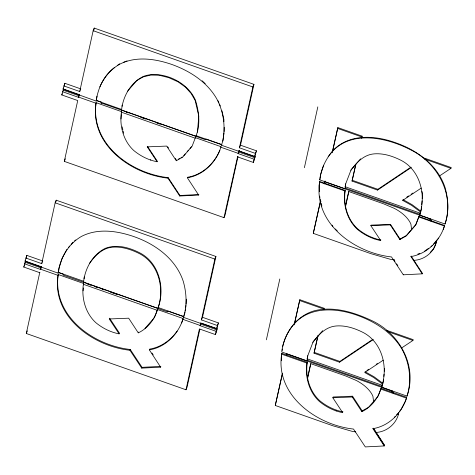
<?xml version="1.0" encoding="UTF-8"?>
<svg xmlns="http://www.w3.org/2000/svg" width="475" height="475" viewBox="0 0 475 475"><rect width="100%" height="100%" fill="white"/><g stroke="black" fill="none" stroke-linecap="round" stroke-linejoin="round"><path stroke-width="0.71" d="M160.847 366.641L160.633 367.163L141.734 368.119L129.936 350.265C92.738 346.251 51.045 316.124 58.211 274.52L83.707 283.504L83.38 284.288C81.362 298.009 85.375 313.144 95.843 322.679C102.558 328.219 110.532 332.203 119.1 333.866L119.421 333.088L109.582 318.191M83.552 282.126C84.966 268.47 92.714 254.404 105.414 248.288C117.105 243.877 129.794 247.653 140.41 253.181C159.547 263.536 165.294 288.996 157.902 308.328L83.552 282.126L83.879 281.348L58.49 272.401L59.06 268.037L62.154 258.24L66.927 249.322M83.125 290.837L83.357 287.903M83.594 284.97L83.707 283.504M84.081 278.807L84.229 276.907M96.11 102.671C90.22 144.162 131.011 173.529 168.162 177.638L179.96 195.492L198.859 194.53L198.645 195.053L179.74 196.009L167.948 178.155C130.762 174.111 89.371 144.24 96.11 102.671L121.612 111.655L121.392 112.177C119.373 125.899 123.387 141.033 133.849 150.569C140.564 156.109 148.538 160.093 157.106 161.755L157.326 161.239L147.482 146.342L147.268 146.864L157.106 161.755M121.564 110.022C122.924 96.431 130.708 82.508 143.313 76.439C151.662 73.287 160.71 74.373 168.999 77.14C180.28 81.1 190.392 88.902 195.379 99.976C199.055 111.631 200.592 124.64 195.908 136.218L121.564 110.022L121.778 109.499L96.389 100.552L96.959 96.182M121.03 118.987L121.374 114.588M121.493 113.121L121.612 111.655M122.033 106.323L122.134 105.058M373.671 428.503L384.536 445.176L384.21 445.954L365.311 446.916L353.513 429.062C316.314 425.042 274.621 394.921 281.788 353.311L307.283 362.3L306.957 363.078C304.938 376.806 308.952 391.934 319.42 401.47C326.135 407.01 334.109 410.994 342.677 412.662L332.832 397.765L333.159 396.987L352.575 396.203L362.176 410.869L361.849 411.653L352.248 396.987L352.575 396.203M312.877 342.404C318.66 334.531 325.731 326.853 336.086 325.981C345.776 325.203 355.152 328.391 363.666 332.755C382.583 342.98 388.312 367.882 381.478 387.125L407.004 396.12C411.968 380.796 409.723 363.636 402.183 349.517C392.409 332.631 375.268 321.771 357.271 315.323C337.707 308.263 313.156 306.185 296.679 321.242C288.521 329.49 283.029 340.415 281.74 351.975L307.129 360.923L307.479 356.482L313.197 341.626L322.679 330.653M307.283 362.3C305.265 376.022 309.272 391.157 319.74 400.692C326.456 406.232 334.43 410.216 342.997 411.878M307.806 355.698L307.129 360.923M422.222 273.843L410.94 256.559L411.166 256.037L422.435 273.321L422.222 273.843L403.317 274.805L391.519 256.951C354.338 252.902 312.948 223.036 319.687 181.462L345.188 190.451L344.969 190.968C342.944 204.695 346.958 219.824 357.426 229.36C364.141 234.899 372.115 238.883 380.683 240.552L370.844 225.655L371.058 225.138L390.474 224.354L400.075 239.02L399.861 239.542L390.26 224.877L390.474 224.354M350.883 170.293C356.672 162.42 363.743 154.743 374.098 153.87C383.788 153.092 393.157 156.281 401.672 160.645C420.595 170.869 426.324 195.771 419.484 215.015L445.01 224.01C449.196 212.283 448.4 199.263 445.039 187.423C437.606 165.021 417.056 150.153 395.497 142.69C375.933 135.63 351.381 133.558 334.905 148.61C326.646 157.011 321.112 168.144 319.746 179.865L345.141 188.812L345.491 184.371L351.102 169.777L360.584 158.804M345.188 190.451C343.164 204.173 347.178 219.308 357.645 228.837C364.361 234.383 372.335 238.367 380.902 240.029M345.711 183.849L345.141 188.812M197.434 132.192L198.793 116.007L195.16 100.498L191.14 93.486L185.499 87.198L178.095 81.854L168.779 77.657L159.078 75.204L150.522 75.074L143.1 76.962L136.788 80.536L127.306 91.503M383.325 382.316L383.574 379.371M383.824 376.432L384.008 374.223M384.257 371.278L384.501 368.339M421.23 210.467L421.539 206.785M421.723 204.577L422.032 200.901M422.216 198.692L422.524 195.017M42.797 261.018L26.832 255.39L25.032 261.232L58.164 273.178C59.892 258.299 68.275 244.049 81.379 236.461C97.725 227.982 116.951 230.803 133.695 236.526C155.254 243.99 175.803 258.857 183.237 281.265C186.586 292.938 187.304 305.692 183.427 317.324L200.64 323.392L200.919 322.703M58.211 274.52C52.321 316.012 93.106 345.378 130.263 349.487L142.055 367.341L141.734 368.119M80.809 88.908L64.843 83.279L63.038 89.122L96.176 101.068C97.892 88.374 103.817 75.436 114.285 67.682M185.232 311.048L185.505 308.97M185.689 307.58L185.963 305.502M186.141 304.113L186.301 299.167M222.739 141.111C225.708 126.736 223.624 111.536 216.618 98.616C206.839 81.73 189.703 70.87 171.707 64.416C154.963 58.692 135.737 55.872 119.391 64.351C110.556 69.522 103.9 77.567 99.839 86.913M223.957 132.958L222.953 140.588L221.433 145.213L238.652 151.282L238.931 150.593M224.135 131.569L224.206 127.318M281.449 355.888L281.426 360.751M281.622 354.599L281.788 353.311M282.162 350.467L282.352 349.012M319.687 181.462L319.182 185.327L319.443 191.763M320.061 178.618L320.536 174.978L323.635 165.181M39.942 272.223L39.722 272.662L23.75 267.033L25.549 261.191M238.034 156.4L225.079 215.05L223.992 217.657L64.297 161.375L77.728 100.552L61.762 94.923L63.561 89.08L78.838 94.466M25.122 263.132L25.407 261.838M26.256 257.984L26.832 255.39M64.267 85.874L64.843 83.279M199.862 329.234L187.067 387.161L185.986 389.767L26.285 333.486L39.722 272.662M24.468 263.791L40.434 269.42L41.574 266.57M25.745 257.996L41.717 263.625L55.147 202.801L56.234 200.195L215.929 256.476L202.498 317.3L201.412 319.901L217.384 325.529L216.665 328.771L200.699 323.142M62.474 91.681L78.446 97.31L79.586 94.46M63.757 85.886L79.729 91.515L93.159 30.691L94.246 28.084L253.941 84.366L240.51 145.19L239.424 147.79L255.396 153.419L254.677 156.661L238.711 151.032M55.913 201.643L56.234 200.195M93.605 30.982L94.246 28.084M101.127 103.597L101.442 102.161L96.663 100.474M185.986 389.767L199.417 328.943L215.389 334.572L216.469 331.966L217.188 328.73L201.911 323.344M215.389 334.572L216.101 331.33L200.135 325.702L200.996 323.54M201.412 319.901L214.848 259.083L215.929 256.476M223.992 217.657L237.648 156.394M238.141 153.591L239.281 150.735L238.141 153.591L254.113 159.22L253.395 162.462L237.429 156.833M239.424 147.79L252.854 86.972L253.941 84.366M202.498 317.3L218.464 322.929L216.665 328.771M239.228 150.991L255.2 156.619L253.395 162.462M240.51 145.19L256.476 150.818L254.677 156.661M266.374 339.809L279.811 278.991M304.386 167.699L317.822 106.881M355.627 431.846L352.747 431.52L332.821 425.754L275.28 405.478L282.411 373.207M286.372 355.282L286.686 353.845L391.157 390.664L392.665 392.831M394.357 259.819L390.759 259.409L370.832 253.644L313.292 233.368L320.577 200.379M324.223 183.884L324.698 181.735L429.168 218.553L431.057 221.261M282.417 373.861L275.28 405.478M320.589 201.032L313.292 233.368M324.544 183.107L325.019 180.957M294.12 324.876L299.832 299.713L324.104 308.269L323.784 309.718M332.132 152.766L337.844 127.603L362.116 136.159L361.635 138.332M294.607 323.38L299.832 299.713M332.458 151.988L337.844 127.603M307.527 377.952L310.686 363.63L345.491 375.897L356.191 380.422A29.361 16.376 22.6 0 1 372.905 396.257L373.611 401.838M345.533 205.841L348.697 191.52L383.503 203.787L394.202 208.317A29.361 16.376 22.6 0 1 410.917 224.147L411.623 229.728M307.533 378.599L310.858 363.565M345.545 206.494L348.864 191.455M373.213 339.625L339.542 362.205L314.028 353.21L317.864 335.837M411.225 167.515L377.554 190.095L352.04 181.1L355.716 164.451M314.028 353.21L318.03 335.777M352.04 181.1L355.882 164.392M282.637 346.827C286.229 330.012 298.318 314.788 315.418 310.502C335.297 306.084 355.425 312.776 373.249 321.302C400.383 334.857 417.406 366.516 407.004 396.12M121.392 112.177L195.172 138.178L195.385 137.655L221.018 146.692C216.475 162.058 203.431 175.168 187.364 177.769L198.645 195.053M181.64 322.952L183.118 318.541L157.486 309.504C154.636 319.426 147.707 328.457 138.273 332.856L128.672 318.191L109.256 318.974L119.1 333.866M183.118 318.541C178.553 333.99 165.549 347.278 149.352 349.879L160.633 367.163M183.427 317.324L185.054 312.437M443.228 229.639L444.594 225.482L418.962 216.452L415.702 225.007L406.22 235.974L399.861 239.542M445.01 224.01C454.735 194.619 437.784 163.323 410.934 149.975C385.569 136.717 346.964 128.755 328.189 156.786M444.594 225.482C440.034 240.843 427.013 253.965 410.94 256.559M361.849 411.653C371.284 407.253 378.213 398.216 381.063 388.301L406.695 397.332C402.129 412.787 389.132 426.069 372.928 428.67L384.21 445.954M406.695 397.332L405.543 400.965L400.775 409.866M79.729 91.515L80.032 90.695M78.446 97.31L79.527 94.709M41.717 263.625L42.02 262.806M40.434 269.42L41.521 266.819M255.396 153.419L256.476 150.818M254.113 159.22L255.2 156.619M200.135 325.702L200.729 324.152L216.701 329.781L217.188 328.73M217.384 325.529L218.464 322.929M216.101 331.33L216.701 329.781M195.385 137.655L192.126 146.211L182.643 157.183L176.284 160.746L166.683 146.08L147.268 146.864M157.902 308.328C164.736 289.091 159.006 264.183 140.089 253.965C131.575 249.601 122.2 246.412 112.516 247.184C102.155 248.057 95.083 255.734 89.3 263.613M157.486 309.504L154.44 317.543L144.958 328.51M418.962 216.452L415.916 224.485L406.434 235.452L400.075 239.02M420.975 211.138L419.484 215.015M381.063 388.301L378.017 396.334L368.535 407.301L362.176 410.869M383.076 382.987L381.478 387.125M24.237 265.982L24.534 265.246M64.297 161.375L65.384 158.769M96.176 101.068L96.389 100.552M101.442 102.161L101.122 102.944L205.592 139.757L205.912 138.979L221.902 144.614M26.285 333.486L27.372 330.879M58.164 273.178L58.49 272.401M150.569 160.111L150.789 159.588M167.948 178.155L168.162 177.638M176.284 160.746L176.498 160.229L175.299 158.395M195.908 136.218L196.127 135.702L221.653 144.697L221.433 145.213M179.74 196.009L179.96 195.492M129.936 350.265L130.263 349.487M138.273 332.856L138.599 332.078M221.018 146.692L220.804 147.214L238.201 153.342M319.746 179.865L319.966 179.342M362.116 136.159L361.79 136.942L337.517 128.387M324.104 308.269L323.778 309.053L299.505 300.497M377.554 190.095L377.874 189.311L410.94 167.147M374.146 238.901L374.365 238.379M420.44 211.898L411.665 205.396L402.729 200.397L403.049 199.613L411.991 204.618L420.767 211.114M339.542 362.205L339.868 361.422L372.928 339.257M336.14 411.012L336.46 410.234M403.317 274.805L403.536 274.283M439.185 176.16L450.923 168.352L451.25 167.574L424.407 158.116M401.791 347.86L412.912 340.462L413.238 339.684L386.395 330.226M63.525 88.071L63.038 89.122M62.249 93.872L61.762 94.923M80.323 89.959L80.59 89.347M25.519 260.181L25.032 261.232M42.311 262.069L42.578 261.458M187.364 177.769L187.589 177.246C202.237 174.901 214.219 163.768 219.872 150.326M149.352 349.879L149.69 349.095C160.882 347.296 170.697 340.225 177.199 331.075M372.928 428.67L373.16 428.147L384.423 445.431M23.75 267.033L23.97 266.594M68.323 247.683L69.712 246.038M71.108 244.399L72.96 242.214M433.568 244.037L438.674 238.017M394.274 417.531L395.2 416.433M396.595 414.794L397.522 413.701M399.38 411.51L400.312 410.418M183.807 155.562L185.232 153.918M187.126 151.727L188.551 150.076M189.97 148.432L191.395 146.787M430.202 252.409L433.55 248.906L436.626 241.638L436.531 240.208M424.478 251.269L428.622 248.259M430.991 246.537L432.173 245.682M117.242 65.538L119.611 63.828M74.611 240.813L75.792 239.958M406.76 197.149L408.613 195.92M411.083 194.275L412.935 193.04M402.729 200.397L421.266 188.07M366.896 370.494L368.748 369.259M376.164 364.331L377.399 363.512M383.254 360.181L364.717 372.507L373.653 377.506L382.428 384.008M178.41 159.155L179.681 158.442M180.951 157.73L182.222 157.017M417.804 254.095L419.835 253.3M123.66 62.243L127.039 60.919M413.737 260.365C424.092 259.902 433.728 252.587 436.299 242.416L436.21 240.991M375.725 432.476C386.448 432.042 396.073 424.211 398.614 413.749L398.525 412.318M142.055 367.341L160.229 366.415M370.844 225.655L390.26 224.877M332.832 397.765L352.248 396.987M93.159 30.691L252.854 86.972M424.769 159.137L450.923 168.352M352.361 180.322L377.874 189.311M344.981 186.663L420.44 213.257M345.218 188.07L420.434 214.581M126.142 112.189L128.232 112.925M140.76 117.343L145.635 119.059M156.774 122.983L160.253 124.212M63.074 90.131L79.046 95.76M238.741 152.042L254.713 157.67M78.5 97.06L95.897 103.194M319.473 181.984L344.969 190.968M418.748 216.968L444.38 226.005M55.147 202.801L214.848 259.083M387.446 331.491L412.912 340.462M314.355 352.432L339.868 361.422M306.969 358.773L382.428 385.367M158.223 307.551L183.748 316.546M57.968 272.347L63.436 274.271L63.11 275.055L167.58 311.867L167.907 311.089L183.89 316.724M307.206 360.181L382.428 386.692M26.244 261.434L40.826 266.576M87.436 284.056L90.915 285.279M94.4 286.508L97.88 287.731M102.054 289.204L104.144 289.94M110.408 292.149L116.672 294.358M25.062 262.242L41.034 267.87M40.488 269.171L57.885 275.304M83.38 284.288L157.16 310.288M182.792 319.319L200.189 325.452M281.461 354.095L306.957 363.078M380.736 389.078L406.368 398.115M365.043 371.723L373.979 376.728L382.755 383.224M202.154 80.768L205.212 83.689M335.225 228.95L337.262 230.898M332.043 225.12L332.874 226.302M429.869 218.316L431.757 221.023M391.857 390.426L393.751 393.134M393.775 259.51L394.992 261.357M396.619 263.821L397.842 265.668M167.699 146.787L168.5 148.004M151.994 353.056L153.205 354.908M217.989 100.73L218.862 102.701M219.438 104.019L220.305 105.996M421.931 191.461L422.59 194.281M122.17 126.843L122.829 129.669M123.162 131.082L123.654 133.202M319.616 196.056L319.942 197.499M320.263 198.942L320.91 201.822M321.231 203.264L321.878 206.144M221.95 110.794L223.891 119.433L223.974 121.582M398.198 413.102L398.287 414.527"/></g></svg>
